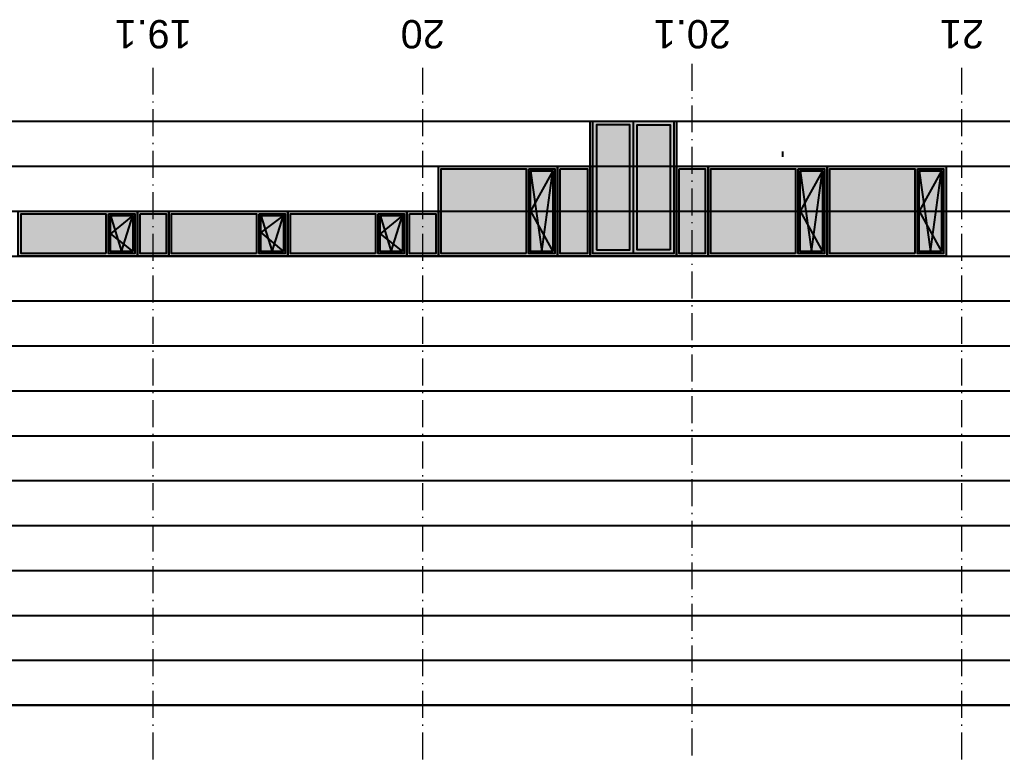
# Model space of a CAD drawing. Header units: millimetres. Extents: x 325046 to 1268204, y 1875583 to 2761998.
# Drawn here: x 925109 to 946979, y 2655811 to 2672281 of the extents above; entities that cross this region are included whole.
import ezdxf
from ezdxf.enums import TextEntityAlignment as Align

# ---------------------------------------------------------------- set-up
doc = ezdxf.new("R2010")
doc.units = ezdxf.units.MM
doc.header["$LTSCALE"] = 100
doc.linetypes.add('ACAD_ISO10W100', pattern=[18.5, 12, -3, 0.5, -3])
for name, color, linetype in [('FASÁDY - okna - PŮDORYS', 8, 'Continuous'), ('FASÁDY kresba', 7, 'Continuous'), ('OKNA - RASTR', 5, 'Continuous')]:
    doc.layers.add(name, color=color, linetype=linetype)
for name, color, linetype, lineweight in [('FASÁDY filling', 7, 'Continuous', 5), ('Objekty - osy', 5, 'ACAD_ISO10W100', 20), ('ŠFAF - okna', 8, 'Continuous', 13)]:
    doc.layers.add(name, color=color, linetype=linetype, lineweight=lineweight)
doc.layers.add('Popis OS', color=7, linetype='Continuous', true_color=0xbd0a5d)
doc.styles.add('ARIL-TENKÝ', font='arial.ttf')

# ---------------------------------------------------------------- blocks, each defined once
blk = doc.blocks.new('okno 2')
at = {"layer": 'FASÁDY filling'}
h = blk.add_hatch(color=149, dxfattribs=at)
h.paths.add_polyline_path([(554541, 2544670), (552541, 2544670), (552541, 2543970), (554541, 2543970)])
h.paths.add_polyline_path([(554481, 2544030), (552601, 2544030), (552601, 2544610), (554481, 2544610)], flags=16)
h.paths.add_polyline_path([(554481, 2544610), (552601, 2544610), (552601, 2544030), (554481, 2544030)], flags=16)
at = {"layer": 'OKNA - RASTR'}
blk.add_lwpolyline([(552541, 2543970), (552541, 2544670), (554541, 2544670), (554541, 2543970), (552541, 2543970)], dxfattribs=at)
blk.add_lwpolyline([(552601, 2544030), (552601, 2544610), (554481, 2544610), (554481, 2544030)], close=True, dxfattribs=at)
blk = doc.blocks.new('A$C38974A39')
at = {"layer": 'FASÁDY filling'}
h = blk.add_hatch(color=149, dxfattribs=at)
h.paths.add_polyline_path([(2650, 0), (2650, 2000), (0, 2000), (0, 0)])
h.paths.add_polyline_path([(2010, 60), (2010, 1940), (2590, 1940), (2590, 60)], flags=16)
h.paths.add_polyline_path([(1950, 60), (60, 60), (60, 1940), (1950, 1940)], flags=16)
h = blk.add_hatch(color=149, dxfattribs=at)
h.paths.add_polyline_path([(2590, 60), (2590, 1940), (2010, 1940), (2010, 60)])
h.paths.add_polyline_path([(2550, 100), (2050, 100), (2050, 1900), (2550, 1900)], flags=16)
at = {"layer": 'ŠFAF - okna', "ltscale": 100}
h = blk.add_hatch(color=256, dxfattribs=at)
h.set_gradient(color1=(33, 33, 33), color2=(171, 171, 171), rotation=270)
h.paths.add_polyline_path([(1950, 60), (60, 60), (60, 1940), (1950, 1940)])
h.paths.add_polyline_path([(2550, 100), (2050, 100), (2050, 1900), (2550, 1900)])
at = {"layer": 'FASÁDY - okna - PŮDORYS'}
blk.add_lwpolyline([(2550, 100), (2050, 100), (2050, 1900), (2550, 1900)], close=True, dxfattribs=at)
blk.add_lwpolyline([(2050, 1900), (2300, 100), (2550, 1900), (2050, 1000), (2550, 100)], dxfattribs=at)
at = {"layer": 'OKNA - RASTR'}
blk.add_lwpolyline([(2650, 0), (0, 0), (0, 2000), (2650, 2000)], close=True, dxfattribs=at)
for points in [[(1950, 60), (60, 60), (60, 1940), (1950, 1940), (1950, 60)], [(2010, 1940), (2590, 1940), (2590, 60), (2010, 60), (2010, 1940)]]:
    blk.add_lwpolyline(points, dxfattribs=at)

msp = doc.modelspace()

# ---------------------------------------------------------------- hatches: boundary and pattern name
at = {"layer": 'FASÁDY filling', "true_color": 0x373f43}
h = msp.add_hatch(color=149, dxfattribs=at)
h.paths.add_polyline_path([(939728.6, 2667016.7), (939728.6, 2670016.7), (939668.6, 2670016.7), (939668.6, 2667076.7), (938768.6, 2667076.7), (937868.6, 2667076.7), (937868.6, 2670016.7), (937808.6, 2670016.7), (937808.6, 2667016.7)])
h.paths.add_polyline_path([(939668.6, 2667076.7), (939668.6, 2670016.7), (938768.6, 2670016.7), (938768.6, 2667076.7)], flags=16)
h.paths.add_polyline_path([(939588.6, 2667156.7), (938848.6, 2667156.7), (938848.6, 2669936.7), (939588.6, 2669936.7)], flags=0)
h.paths.add_polyline_path([(938768.6, 2667076.7), (938768.6, 2670016.7), (937868.6, 2670016.7), (937868.6, 2667076.7)], flags=16)
h.paths.add_polyline_path([(938688.6, 2667156.7), (937948.6, 2667156.7), (937948.6, 2669936.7), (938688.6, 2669936.7)], flags=0)
h = msp.add_hatch(color=149, dxfattribs=at)
h.paths.add_polyline_path([(937808.6, 2667016.7), (937808.6, 2669016.7), (937078.6, 2669016.7), (937078.6, 2667016.7)])
h.paths.add_polyline_path([(937138.6, 2668956.7), (937748.6, 2668956.7), (937748.6, 2667076.7), (937138.6, 2667076.7)])
h = msp.add_hatch(color=149, dxfattribs=at)
h.paths.add_polyline_path([(927728.6, 2667016.7), (927728.6, 2668016.7), (925078.6, 2668016.7), (925078.6, 2667016.7)])
h.paths.add_polyline_path([(927128.6, 2667116.7), (927088.6, 2667956.7), (927668.6, 2667956.7), (927628.6, 2667116.7)], flags=16)
h.paths.add_polyline_path([(927028.6, 2667076.7), (925138.6, 2667076.7), (925138.6, 2667956.7), (927028.6, 2667956.7)], flags=16)
at = {"layer": 'FASÁDY filling', "linetype": 'ByBlock', "ltscale": 100, "true_color": 0x373f43}
h = msp.add_hatch(color=149, dxfattribs=at)
h.paths.add_polyline_path([(928368.6, 2667956.7), (927788.6, 2667956.7), (927788.6, 2667076.7), (928368.6, 2667076.7)], flags=0)
h.paths.add_polyline_path([(927728.6, 2668016.7), (927728.6, 2667016.7), (928428.6, 2667016.7), (928428.6, 2668016.7)])
h.paths.add_polyline_path([(928368.6, 2667956.7), (928368.6, 2667076.7), (927788.6, 2667076.7), (927788.6, 2667956.7)], flags=16)
at = {"layer": 'FASÁDY filling', "true_color": 0x373f43}
h = msp.add_hatch(color=149, dxfattribs=at)
h.paths.add_polyline_path([(928428.6, 2667016.7), (931078.6, 2667016.7), (931078.6, 2668016.7), (928428.6, 2668016.7)])
h.paths.add_polyline_path([(930438.6, 2667016.7), (931018.6, 2667016.7), (931018.6, 2667956.7), (930438.6, 2667956.7)])
h.paths.add_polyline_path([(928488.6, 2667016.7), (930378.6, 2667016.7), (930378.6, 2667956.7), (928488.6, 2667956.7)])
h = msp.add_hatch(color=149, dxfattribs=at)
h.paths.add_polyline_path([(933728.6, 2667016.7), (933728.6, 2668016.7), (931078.6, 2668016.7), (931078.6, 2667016.7)])
h.paths.add_polyline_path([(933128.6, 2667116.7), (933088.6, 2667956.7), (933668.6, 2667956.7), (933628.6, 2667116.7)], flags=16)
h.paths.add_polyline_path([(933028.6, 2667076.7), (931138.6, 2667076.7), (931138.6, 2667956.7), (933028.6, 2667956.7)], flags=16)
at = {"layer": 'FASÁDY filling', "linetype": 'ByBlock', "ltscale": 100, "true_color": 0x373f43}
h = msp.add_hatch(color=149, dxfattribs=at)
h.paths.add_polyline_path([(934368.6, 2667956.7), (933788.6, 2667956.7), (933788.6, 2667076.7), (934368.6, 2667076.7)], flags=0)
h.paths.add_polyline_path([(933728.6, 2668016.7), (933728.6, 2667016.7), (934428.6, 2667016.7), (934428.6, 2668016.7)])
h.paths.add_polyline_path([(934368.6, 2667956.7), (934368.6, 2667076.7), (933788.6, 2667076.7), (933788.6, 2667956.7)], flags=16)
at = {"layer": 'FASÁDY filling', "true_color": 0x373f43}
h = msp.add_hatch(color=149, dxfattribs=at)
h.paths.add_polyline_path([(927668.6, 2667076.7), (927668.6, 2667956.7), (927088.6, 2667956.7), (927088.6, 2667076.7)])
h.paths.add_polyline_path([(927628.6, 2667116.7), (927128.6, 2667116.7), (927128.6, 2667916.7), (927628.6, 2667916.7)], flags=16)
h = msp.add_hatch(color=149, dxfattribs=at)
h.paths.add_polyline_path([(930978.6, 2667116.7), (930478.6, 2667116.7), (930478.6, 2667916.7), (930978.6, 2667916.7)], flags=16)
h.paths.add_polyline_path([(930438.6, 2667016.7), (931018.6, 2667016.7), (931018.6, 2667956.7), (930438.6, 2667956.7)])
h = msp.add_hatch(color=149, dxfattribs=at)
h.paths.add_polyline_path([(933668.6, 2667076.7), (933668.6, 2667956.7), (933088.6, 2667956.7), (933088.6, 2667076.7)])
h.paths.add_polyline_path([(933628.6, 2667116.7), (933128.6, 2667116.7), (933128.6, 2667916.7), (933628.6, 2667916.7)], flags=16)
at = {"layer": 'FASÁDY filling', "linetype": 'ByBlock', "ltscale": 100, "true_color": 0x373f43}
msp.add_hatch(color=149, dxfattribs=at).paths.add_polyline_path([(930378.6, 2667076.7), (928488.6, 2667076.7), (928488.6, 2667016.7), (930378.6, 2667016.7)])
at = {"layer": 'FASÁDY kresba'}
h = msp.add_hatch(dxfattribs=at)
h.set_pattern_fill('_USER', color=256, scale=1000, angle=540, pattern_type=0)
h.set_pattern_definition([(180, (-258, 16.6), (-4e-13, -1000), [])])
h.paths.add_polyline_path([(783758.7, 2657016.6), (783758.7, 2670020.2), (1000375.4, 2670016.5), (1000398.7, 2657016.6)])
at = {"layer": 'ŠFAF - okna'}
h = msp.add_hatch(color=256, dxfattribs=at)
h.set_gradient(color1=(33, 33, 33), color2=(171, 171, 171), rotation=270)
h.paths.add_polyline_path([(938848.6, 2667156.7), (939588.6, 2667156.7), (939588.6, 2669936.7), (938848.6, 2669936.7)])
h.paths.add_polyline_path([(938688.6, 2669936.7), (937948.6, 2669936.7), (937948.6, 2667156.7), (938688.6, 2667156.7)])
at = {"layer": 'ŠFAF - okna', "ltscale": 100}
h = msp.add_hatch(color=256, dxfattribs=at)
h.set_gradient(color1=(33, 33, 33), color2=(171, 171, 171), rotation=270)
h.paths.add_polyline_path([(937138.6, 2667076.7), (937748.6, 2667076.7), (937748.6, 2668956.7), (937138.6, 2668956.7)])
h = msp.add_hatch(color=256, dxfattribs=at)
h.set_gradient(color1=(33, 33, 33), color2=(171, 171, 171), rotation=270)
h.paths.add_polyline_path([(927028.6, 2667076.7), (925138.6, 2667076.7), (925138.6, 2667956.7), (927028.6, 2667956.7)])
h.paths.add_polyline_path([(927628.6, 2667116.7), (927128.6, 2667116.7), (927128.6, 2667916.7), (927628.6, 2667916.7)])
h = msp.add_hatch(color=256, dxfattribs=at)
h.set_gradient(color1=(33, 33, 33), color2=(171, 171, 171), rotation=270)
h.paths.add_polyline_path([(930378.6, 2667076.7), (928488.6, 2667076.7), (928488.6, 2667956.7), (930378.6, 2667956.7)])
h.paths.add_polyline_path([(930978.6, 2667116.7), (930478.6, 2667116.7), (930478.6, 2667916.7), (930978.6, 2667916.7)])
h = msp.add_hatch(color=256, dxfattribs=at)
h.set_gradient(color1=(33, 33, 33), color2=(171, 171, 171), rotation=270)
h.paths.add_polyline_path([(933028.6, 2667076.7), (931138.6, 2667076.7), (931138.6, 2667956.7), (933028.6, 2667956.7)])
h.paths.add_polyline_path([(933628.6, 2667116.7), (933128.6, 2667116.7), (933128.6, 2667916.7), (933628.6, 2667916.7)])

# ---------------------------------------------------------------- linework, layer by layer
at = {"layer": 'Defpoints', "linetype": 'ByBlock'}
msp.add_line((942091.5, 2669223.5), (942091.5, 2669348.5), dxfattribs=at)
at = {"layer": 'FASÁDY - okna - PŮDORYS'}
for points in [[(927628.6, 2667116.7), (927128.6, 2667116.7), (927128.6, 2667916.7), (927628.6, 2667916.7)], [(930978.6, 2667116.7), (930478.6, 2667116.7), (930478.6, 2667916.7), (930978.6, 2667916.7)], [(933628.6, 2667116.7), (933128.6, 2667116.7), (933128.6, 2667916.7), (933628.6, 2667916.7)]]:
    msp.add_lwpolyline(points, close=True, dxfattribs=at)
for points in [[(927128.6, 2667916.7), (927378.6, 2667116.7), (927628.6, 2667916.7), (927128.6, 2667508.7), (927628.6, 2667116.7)], [(930478.6, 2667916.7), (930728.6, 2667116.7), (930978.6, 2667916.7), (930478.6, 2667539.1), (930978.6, 2667116.7)], [(933128.6, 2667916.7), (933378.6, 2667116.7), (933628.6, 2667916.7), (933128.6, 2667508.7), (933628.6, 2667116.7)]]:
    msp.add_lwpolyline(points, dxfattribs=at)
at = {"layer": 'FASÁDY kresba'}
msp.add_line((796078.7, 2670017), (1030078.7, 2670016.6), dxfattribs=at)
at = {"layer": 'FASÁDY kresba', "ltscale": 20, "const_width": 50}
for points in [[(701700.2, 2670016.6), (718073.1, 2670016.6), (750548.7, 2671216.6), (753758.7, 2671216.6), (753758.7, 2670016.6), (796078.7, 2670016.6), (796628.7, 2670624.9), (807528.9, 2670624.5), (807528.9, 2670624.5), (807528.9, 2670624.5), (808078.7, 2671116.6), (897528.7, 2671116.6), (898628.7, 2670016.8), (952078.7, 2670016.6), (952628.7, 2670516.6), (963528.7, 2670516.6), (964078.7, 2671116.6), (1029528.8, 2671116.6), (1030628.7, 2670016.6), (1078473.7, 2670016.6)], [(783758.7, 2657016.6), (1000398.7, 2657016.6), (1000398.7, 2670016.8)]]:
    msp.add_lwpolyline(points, dxfattribs=at)
at = {"layer": 'Objekty - osy', "ltscale": 0.5}
for p, q in [((928078.7, 2655810.9), (928078.7, 2671349.4)), ((934078.7, 2655810.9), (934078.7, 2671349.4)), ((940078.7, 2655896.8), (940078.7, 2671435.3)), ((946078.7, 2655810.9), (946078.7, 2671349.4))]:
    msp.add_line(p, q, dxfattribs=at)
at = {"layer": 'OKNA - RASTR'}
msp.add_line((938768.6, 2667076.7), (938768.6, 2670016.7), dxfattribs=at)
for points in [[(939728.6, 2667016.7), (937808.6, 2667016.7), (937808.6, 2670016.7), (939728.6, 2670016.7)], [(937948.6, 2667156.7), (938688.6, 2667156.7), (938688.6, 2669936.7), (937948.6, 2669936.7)], [(939588.6, 2667156.7), (938848.6, 2667156.7), (938848.6, 2669936.7), (939588.6, 2669936.7)], [(937138.6, 2668956.7), (937748.6, 2668956.7), (937748.6, 2667076.7), (937138.6, 2667076.7)], [(927728.6, 2667016.7), (925078.6, 2667016.7), (925078.6, 2668016.7), (927728.6, 2668016.7)], [(931078.6, 2667016.7), (928428.6, 2667016.7), (928428.6, 2668016.7), (931078.6, 2668016.7)], [(933728.6, 2667016.7), (931078.6, 2667016.7), (931078.6, 2668016.7), (933728.6, 2668016.7)], [(927788.6, 2667956.7), (928368.6, 2667956.7), (928368.6, 2667076.7), (927788.6, 2667076.7)], [(933788.6, 2667956.7), (934368.6, 2667956.7), (934368.6, 2667076.7), (933788.6, 2667076.7)]]:
    msp.add_lwpolyline(points, close=True, dxfattribs=at)
for points in [[(939668.6, 2667076.7), (937868.6, 2667076.7), (937868.6, 2670016.7)], [(939668.6, 2670016.7), (939668.6, 2667076.7), (938768.6, 2667076.7)], [(937078.6, 2669016.7), (937808.6, 2669016.7), (937808.6, 2667016.7), (937078.6, 2667016.7), (937078.6, 2669016.7)], [(927728.6, 2668016.7), (928428.6, 2668016.7), (928428.6, 2667016.7), (927728.6, 2667016.7), (927728.6, 2668016.7)], [(933728.6, 2668016.7), (934428.6, 2668016.7), (934428.6, 2667016.7), (933728.6, 2667016.7), (933728.6, 2668016.7)], [(927028.6, 2667076.7), (925138.6, 2667076.7), (925138.6, 2667956.7), (927028.6, 2667956.7), (927028.6, 2667076.7)], [(927088.6, 2667956.7), (927668.6, 2667956.7), (927668.6, 2667076.7), (927088.6, 2667076.7), (927088.6, 2667956.7)], [(930378.6, 2667076.7), (928488.6, 2667076.7), (928488.6, 2667956.7), (930378.6, 2667956.7), (930378.6, 2667076.7)], [(930438.6, 2667956.7), (931018.6, 2667956.7), (931018.6, 2667076.7), (930438.6, 2667076.7), (930438.6, 2667956.7)], [(933028.6, 2667076.7), (931138.6, 2667076.7), (931138.6, 2667956.7), (933028.6, 2667956.7), (933028.6, 2667076.7)], [(933088.6, 2667956.7), (933668.6, 2667956.7), (933668.6, 2667076.7), (933088.6, 2667076.7), (933088.6, 2667956.7)]]:
    msp.add_lwpolyline(points, dxfattribs=at)

# ---------------------------------------------------------------- block references
at = {"layer": 'OKNA - RASTR', "ltscale": 100}
for p in [(934428.6, 2667016.7), (940428.6, 2667016.7), (943078.6, 2667016.7)]:
    msp.add_blockref('A$C38974A39', p, dxfattribs=at)
at = {"layer": 'OKNA - RASTR', "rotation": 270}
msp.add_blockref('okno 2', (-1604241.5, 3221557.9), dxfattribs=at)

# ---------------------------------------------------------------- texts
at = {"layer": 'Popis OS', "linetype": 'ByBlock', "style": 'ARIL-TENKÝ'}
for s, p in [('19.1', (928078.7, 2671956.8)), ('20', (934078.7, 2671956.8)), ('20.1', (940078.7, 2671956.8)), ('21', (946078.7, 2671956.8))]:
    msp.add_text(s, height=630, rotation=180, dxfattribs=at).set_placement(p, align=Align.MIDDLE_CENTER)

doc.saveas('drawing.dxf')
